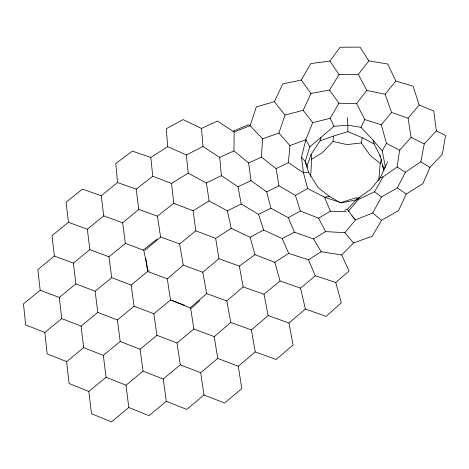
<?xml version="1.0" encoding="UTF-8"?>
<svg xmlns="http://www.w3.org/2000/svg" width="469" height="469" viewBox="0 0 469 469"><rect width="100%" height="100%" fill="white"/><g stroke="black" fill="none" stroke-linecap="round" stroke-linejoin="round"><path stroke-width="0.7" d="M234.131 132.07L250.088 125.674L256.361 106.873L274.394 101.679L282.719 83.922L301.303 80.052L310.795 63.585L329.871 61.034L340.119 47.252L360.034 47.123L368.863 60.853L387.822 64.042L395.836 81.073L413.13 86.196L419.175 105.015L433.761 111.071L436.381 130.828L445.55 135.488L442.337 154.225L429.926 167.357L422.874 183.672L406.23 194.031L398.539 210.645L381.502 220.348L372.157 236.235L353.597 242.948L341.655 254.948L321.171 251.742L313.609 238.997L294.456 232.196L288.277 217.675L270.924 208.283L266.703 191.885L251.003 180.647L248.623 162.966L233.955 150.866L234.131 132.07L217.516 121.061L201.465 128.406L183.144 119.613L166.261 128.705L167.714 146.656L186.386 154.969L202.995 146.516L219.738 157.414L221.38 175.641L237.988 186.75L241.23 203.997L258.53 214.286L263.613 230.056L282.215 238.58L288.693 253.383L308.467 259.797L315.291 275.795L335.769 282.461L341.303 302.798L326.09 316.382L305.36 309.018L300.559 288.159L280.04 280.966L274.863 262.306L255.007 254.673L250.159 237.25L231.211 228.315L227.359 210.857L209.104 200.902L206.395 182.974L188.192 173.149L186.386 154.969M380.623 156.816L374.156 144.012L362.215 137.693L347.892 131.689L347.629 117.631M310.666 176.444L311.627 159.249L322.314 152.695L333.101 141.439L333.342 136.116L347.892 131.689M353.597 242.948L344.856 232.7L325.55 231.592L318.603 218.191L300.383 211.044L295.406 195.444L278.955 185.742L276.124 168.588L261.403 157.15L262.622 138.806L250.088 125.674M378.876 179.211L380.195 163.417L381.391 159.401M276.124 168.588L288.4 162.667L289.953 145.613L278.926 133.032L284.994 115.075L303.179 110.303L310.959 93.454L329.555 90.066L339.058 74.559L358.31 74.401L368.863 60.853M382.991 176.919L374.579 191.774L358.504 199.401L356.305 199.46L370.598 189.423L380.283 177.651L382.991 176.919L397.184 166.982L399.606 150.221L411.09 137.399L408.059 118.165L419.175 105.015M380.195 163.417L370.27 155.462L361.294 142.945L362.215 137.693M344.856 232.7L355.608 219.791L372.749 212.973L381.432 196.986L397.372 187.881L405.351 172.281L420.804 161.823L424.257 143.942L436.381 130.828M348.35 211.308L358.504 199.401L341.496 202.866L324.519 197.191L307.617 188.479L303.437 172.715L301.503 157.221L305.823 139.727L312.635 122.626L330.182 118.323L338.94 103.239L356.633 103.549L366.781 90.447L385.143 94.216L391.527 112.431L408.059 118.165M307.236 167.369L307.043 165.938L311.129 154.348L320.075 140.835L320.943 137.405L333.987 126.296L347.986 125.211L361.007 127.328L373.154 140.249L382.212 150.883L385.272 166.331L384.668 168.283M320.943 137.405L309.798 146.797L305.202 161.488L308.743 172.639L318.011 187.547L329.408 196.394L337.352 201.013M361.007 127.328L364.753 119.572L356.633 103.549M387.646 161.799L380.283 177.651L378.149 180.624M382.212 150.883L386.438 143.297L381.297 124.783L391.527 112.431M385.143 94.216L395.836 81.073M344.598 210.147L347.306 209.385L357.906 198.117L355.736 197.812L340.623 202.731M199.835 300.641L191.082 308.397L172.082 300.412M145.795 258.519L147.624 271.498L131.15 285.023L134.052 306.239L117.385 319.946L120.205 341.496L103.338 355.379L106.058 377.269L88.852 391.439L91.461 413.728L111.487 421.877L128.817 407.514L126.009 385.225L143.057 371.131L140.084 349.235L156.933 335.306L153.861 313.767L170.487 300.019L167.322 278.832L183.232 265.079L179.645 243.968L160.591 237.021L145.226 250.124M335.769 282.461L349.059 271L341.655 254.948M190.531 307.5L206.682 293.594L202.784 272.237L183.232 265.079M251.384 329.942L268.116 315.561L264.006 294.251L243.141 286.922L226.785 300.94L230.795 322.473L251.384 329.942L255.236 351.914L238.246 366.23L241.828 388.561L224.622 403.041L203.992 394.98L200.679 372.679L217.722 358.404L214.233 336.613L230.795 322.473M255.236 351.914L276.182 359.5L293.066 344.991L288.951 323.018L305.36 309.018M300.559 288.159L315.291 275.795M202.784 272.237L218.935 258.724L215.664 238.381L195.808 230.836L179.645 243.968M88.852 391.439L69.095 383.519L66.627 361.622L83.675 347.629L81.09 326.107L97.81 312.407L95.137 291.208L111.675 277.671L108.966 256.801L125.375 243.417L122.679 222.828L138.777 209.409L136.209 189.101L152.742 176.274L150.813 157.449L167.714 146.656M203.992 394.98L186.726 409.402L166.296 401.312L163.23 379.034L180.266 364.853L177.042 342.991L193.867 328.998L190.643 308.215M264.006 294.251L280.04 280.966M166.296 401.312L149.007 415.651L128.817 407.514M101.24 195.796L82.403 189.077L66.07 202.245L68.439 222.306L52 235.661L54.357 256.045L37.837 269.552L40.187 290.241L23.45 303.877L25.678 324.964L44.848 332.421L61.744 318.586L59.282 297.463L75.867 283.892L73.352 263.091L89.843 249.66L87.34 229.177L103.772 215.869L101.24 195.796L117.514 182.541L115.814 163.493L132.387 151.124L150.813 157.449M138.777 209.409L157.461 216.191L173.764 203.247L171.537 183.473L152.742 176.274M157.174 239.008L143.707 249.69L147.975 270.619L149.335 271M218.935 258.724L239.337 266.111L255.007 254.673M215.664 238.381L231.211 228.315M274.863 262.306L288.693 253.383M308.467 259.797L321.171 251.742M171.537 183.473L188.192 173.149M313.609 238.997L325.55 231.592M173.764 203.247L193.105 210.81L209.104 200.902M318.603 218.191L330.381 211.179L346.433 211.789M295.406 195.444L307.617 188.479M288.277 217.675L300.383 211.044M356.305 199.46L360.051 197.408M250.159 237.25L263.613 230.056M282.215 238.58L294.456 232.196M266.703 191.885L278.955 185.742M227.359 210.857L241.23 203.997M206.395 182.974L221.38 175.641M258.53 214.286L270.924 208.283M237.988 186.75L251.003 180.647M219.738 157.414L233.955 150.866M248.623 162.966L261.403 157.15M233.058 131.197L248.593 124.754L249.596 125.786M289.953 145.613L305.823 139.727L309.798 146.797M320.075 140.835L333.342 136.116M262.622 138.806L278.926 133.032M329.408 196.394L324.519 197.191L330.381 211.179M361.294 142.945L346.872 144.581L333.101 141.439M308.743 172.639L303.437 172.715L288.4 162.667M364.753 119.572L381.297 124.783M117.514 182.541L136.209 189.101M268.116 315.561L288.951 323.018M68.439 222.306L87.34 229.177M206.682 293.594L226.785 300.94M103.772 215.869L122.679 222.828M54.357 256.045L73.352 263.091M125.375 243.417L144.012 250.34M89.843 249.66L108.966 256.801M147.624 271.498L167.322 278.832M170.487 300.019L184.516 305.255M193.867 328.998L214.233 336.613M111.675 277.671L131.15 285.023M40.187 290.241L59.282 297.463M75.867 283.892L95.137 291.208M134.052 306.239L153.861 313.767M217.722 358.404L238.246 366.23M156.933 335.306L177.042 342.991M180.266 364.853L200.679 372.679M97.81 312.407L117.385 319.946M61.744 318.586L81.09 326.107M120.205 341.496L140.084 349.235M143.057 371.131L163.23 379.034M83.675 347.629L103.338 355.379M66.627 361.622L47.164 353.913L44.848 332.421M106.058 377.269L126.009 385.225M411.09 137.399L424.257 143.942M386.438 143.297L399.606 150.221M338.571 201.723L339.796 202.432M420.804 161.823L429.926 167.357M397.184 166.982L405.351 172.281M397.372 187.881L406.23 194.031M374.579 191.774L381.432 196.986M372.749 212.973L381.502 220.348M351.75 215.822L355.608 219.791M301.503 157.221L305.202 161.488L307.043 165.938M274.394 101.679L284.994 115.075M303.179 110.303L312.635 122.626M347.306 209.385L354.722 219.205M301.303 80.052L310.959 93.454M329.555 90.066L338.94 103.239M329.871 61.034L339.058 74.559M358.31 74.401L366.781 90.447M330.182 118.323L333.987 126.296M373.154 140.249L374.156 144.012M379.978 155.186L383.859 170.898L382.792 165.17M239.337 266.111L243.141 286.922M157.461 216.191L160.591 237.021M193.105 210.81L195.808 230.836M311.129 154.348L311.627 159.249M201.465 128.406L202.995 146.516"/></g></svg>
